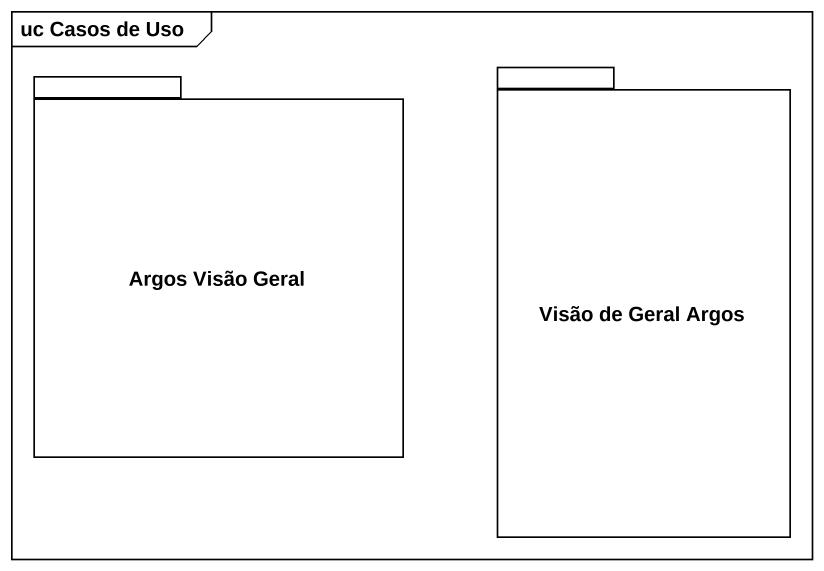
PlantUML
@startuml
mainframe uc Casos de Uso
package "Argos Visão Geral" as Argos_Visão_Geral {
}
package "Visão de Geral Argos" as Visão_de_Geral_Argos {
}
@enduml
